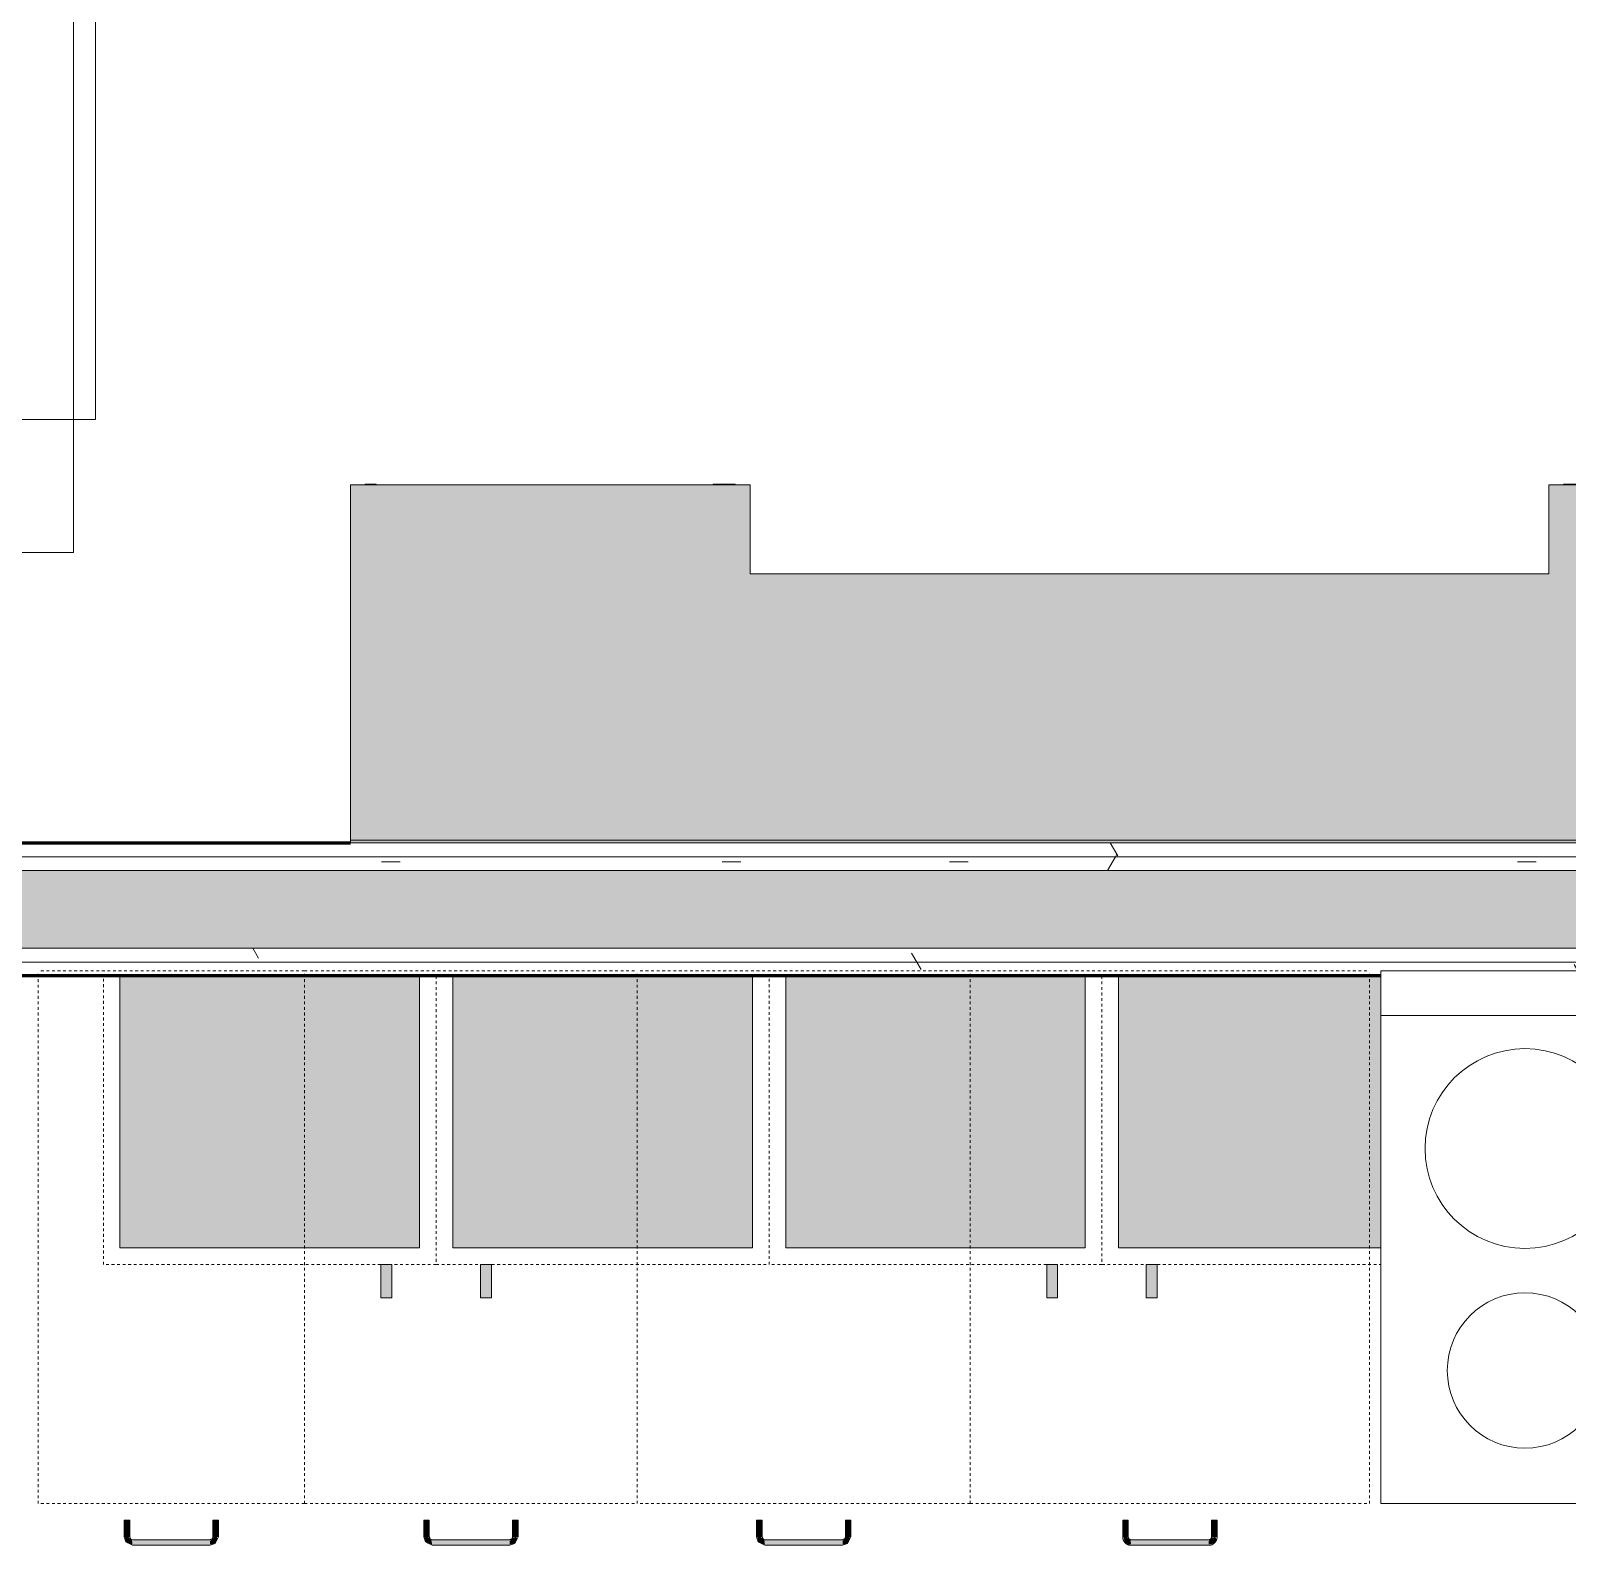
# Model space of a CAD drawing. Header units: inches. Extents: x -4169 to -1846, y 9706 to 12377.
# Drawn here: x -3814.8 to -3745.6, y 10521.5 to 10589.8 of the extents above; entities that cross this region are included whole.
import ezdxf

# ---------------------------------------------------------------- set-up
doc = ezdxf.new("R2010")
doc.units = ezdxf.units.IN
doc.header["$MEASUREMENT"] = 0
doc.linetypes.add('Dash', pattern=[0.25, 0.125, -0.125])
for name, color, linetype, lineweight in [('0-1', 7, 'Continuous', 5), ('0-2', 7, 'Continuous', 18), ('A-WALL', 113, 'Continuous', 18), ('A-WALL-PATT-4', 111, 'Continuous', 9), ('I-FURN', 30, 'Continuous', 9), ('I-FURN-1', 250, 'Continuous', 9), ('I-FURN-3', 55, 'Continuous', 9), ('I-WALL-3', 2, 'Continuous', 60), ('Q-CASE', 31, 'Continuous', 9), ('Q-CASE-1', 9, 'Continuous', 9), ('Q-CASE-3', 250, 'Continuous', 9), ('Q-CASE-4', 250, 'Dash', 9), ('Q-CASE-HDLN-1', 250, 'Dash', 9), ('Q-CASE-HDLN-2', 31, 'Continuous', 9), ('Q-SPCQ-1', 250, 'Continuous', 9)]:
    doc.layers.add(name, color=color, linetype=linetype, lineweight=lineweight)
pattern_1 = [(0, (0, 0), (20.48, 5.12), [0.845, -14.515, 0.845, -14.515, -81.92]), (0, (0, 0), (20.48, 5.12), [-30.72, 0.845, -29.875, 0.845, -14.515, -35.84]), (0, (0, 0), (20.48, 5.12), [-76.8, 0.845, -9.395, 0.845, -24.755]), (120, (7.68, 2.56), (-14.67405, 15.1762003), [0.845, -14.515, 0.845, -14.515, -81.92]), (120, (7.68, 2.56), (-14.67405, 15.1762003), [-30.72, 0.845, -29.875, 0.845, -14.515, -35.84]), (120, (7.68, 2.56), (-14.67405, 15.1762003), [-76.8, 0.845, -9.395, 0.845, -24.755]), (240, (10.24, 12.8), (-5.80595, -20.2962003), [0.845, -14.515, 0.845, -14.515, -81.92]), (240, (10.24, 12.8), (-5.80595, -20.2962003), [-30.72, 0.845, -29.875, 0.845, -14.515, -35.84]), (240, (10.24, 12.8), (-5.80595, -20.2962003), [-76.8, 0.845, -9.395, 0.845, -24.755])]

# ---------------------------------------------------------------- blocks, each defined once
blk = doc.blocks.new('Entertainment_Center_14771 - Entertainment_Center_14771-1372851-ENLARGED RCP - 2ND FLOOR PLAN')
at = {"layer": 'I-FURN-3'}
for points in [[(-36, 10), (-36, -6), (36, -6), (36, 10), (18, 10), (18, 6), (-18, 6), (-18, 10), (-35, 10)], [(-35.339, 10.031), (-35.311, 10), (-34.85, 10), (-34.85, 10.031), (-35.313, 10.031)], [(-19.657, 10.032), (-19.657, 10), (-18.663, 10), (-18.663, 10.032), (-19, 10.032)], [(18.663, 10.032), (18.663, 10), (19.657, 10), (19.657, 10.032), (19, 10.032)], [(34.85, 10), (35.339, 10), (35.313, 10.031), (34.85, 10.031)], [(-36, -6.125), (36, -6.125), (36, -6), (-36, -6)]]:
    blk.add_hatch(color=256, dxfattribs=at).paths.add_polyline_path(points, flags=0)
at = {"layer": 'I-FURN-1'}
for p, q in [((-36, -6), (-36, 10)), ((-36, 10), (-18, 10)), ((-35.339, 10), (-35.339, 10.031)), ((-35.339, 10.031), (-34.85, 10.031)), ((-34.85, 10.031), (-34.85, 10)), ((-19.657, 10), (-19.657, 10.032)), ((-19.657, 10.032), (-18.663, 10.032)), ((-18.663, 10.032), (-18.663, 10)), ((-18, 10), (-18, 6)), ((18, 6), (18, 10)), ((18, 10), (36, 10)), ((18.663, 10.032), (19.657, 10.032)), ((18.663, 10), (18.663, 10.032)), ((19.657, 10.032), (19.657, 10)), ((34.85, 10), (34.85, 10.031)), ((34.85, 10.031), (35.339, 10.031)), ((35.339, 10.031), (35.339, 10)), ((36, 10), (36, -6)), ((-18, 6), (18, 6)), ((36, -6), (-36, -6)), ((-36, -6.125), (-36, -6)), ((36, -6), (-36, -6)), ((-36, -6.125), (36, -6.125)), ((36, -6.125), (36, -6))]:
    blk.add_line(p, q, dxfattribs=at)
blk = doc.blocks.new('Couch-Both_Arms-Generic - 2-1352635-ENLARGED RCP - 2ND FLOOR PLAN')
at = {"layer": 'I-FURN'}
for p, q in [((-24, 13.5), (24, 13.5)), ((-18, 13.5), (-24, 13.5)), ((-24, 13.5), (-24, -17.5)), ((18, 13.5), (-18, 13.5)), ((-18, 13.5), (-18, -18.5)), ((-18, -17.5), (-18, 13.5)), ((18, -18.5), (18, 13.5)), ((24, 13.5), (18, 13.5)), ((18, 13.5), (18, -17.5)), ((24, -17.5), (24, 13.5)), ((-24, -17.5), (-18, -17.5)), ((18, -17.5), (24, -17.5)), ((-18, -18.5), (18, -18.5))]:
    blk.add_line(p, q, dxfattribs=at)
at = {"layer": 'I-FURN-1'}
for p, q in [((24, 17.5), (-24, 17.5)), ((-24, 17.5), (-24, -17.5)), ((24, -17.5), (24, 17.5)), ((-24, -17.5), (24, -17.5))]:
    blk.add_line(p, q, dxfattribs=at)
blk = doc.blocks.new('Range - 24_ x 30_-2320547-ENLARGED RCP - 2ND FLOOR PLAN')
at = {"layer": 'Q-SPCQ-1'}
for p, q in [((30, 24), (0, 24)), ((0, 24), (0, 0)), ((30, 0), (30, 24)), ((0, 22), (30, 22)), ((0, 0), (30, 0))]:
    blk.add_line(p, q, dxfattribs=at)
for centre, radius, start, end in [((6.5, 16), 4.5, 360, 180), ((23.5, 16), 3, 360, 180), ((6.5, 16), 4.5, 180, 360), ((23.5, 16), 3, 180, 0), ((6.5, 6), 3.5, 360, 180), ((23.5, 6), 3, 360, 180), ((6.5, 6), 3.5, 180, 0), ((23.5, 6), 3, 180, 360)]:
    blk.add_arc(centre, radius, start, end, dxfattribs=at)
blk = doc.blocks.new('Drawer_Base_Cabinet_3_drawer_12205 - 18_-V63-ENLARGED RCP - 2ND FLOOR PLAN')
at = {"layer": 'Q-CASE'}
for points in [[(-1.012, 25.838), (-1.163, 25.812), (-1.284, 25.75), (-1.341, 25.613), (-1.325, 25.5), (-1.152, 25.522), (-1.012, 25.687), (-1.012, 25.812)], [(-1.012, 25.642), (-1.124, 25.55), (-1.142, 25.512), (-1.025, 25.629)], [(1.104, 25.875), (-1.012, 25.858), (-1.012, 25.625), (2.488, 25.642), (2.488, 25.875)], [(2.488, 25.838), (2.508, 25.642), (2.675, 25.5), (2.826, 25.5), (2.785, 25.687), (2.716, 25.78), (2.6, 25.828)], [(-1.154, 25.5), (-1.383, 25.5), (-1.371, 24.75), (-1.142, 24.75), (-1.142, 25.5)], [(2.675, 25.5), (2.617, 25.5), (2.629, 24.75), (2.858, 24.75), (2.846, 25.5), (2.701, 25.5)]]:
    blk.add_hatch(color=256, dxfattribs=at).paths.add_polyline_path(points, flags=0)
at = {"layer": 'Q-CASE-HDLN-1'}
for p, q in [((9.738, 24), (-8.262, 24)), ((-8.262, 24), (-8.262, 0)), ((9.738, 24), (9.738, 0)), ((9.738, 0), (-8.262, 0))]:
    blk.add_line(p, q, dxfattribs=at)
at = {"layer": 'Q-CASE-HDLN-2'}
for p, q in [((-1.012, 25.875), (2.488, 25.875)), ((2.488, 25.625), (-1.012, 25.625)), ((-1.387, 24.75), (-1.387, 25.5)), ((-1.387, 24.75), (-1.387, 25.5)), ((-1.387, 24.75), (-1.387, 25.5)), ((-1.137, 25.5), (-1.137, 24.75)), ((-1.137, 25.5), (-1.137, 24.75)), ((-1.137, 25.5), (-1.137, 24.75)), ((2.613, 24.75), (2.613, 25.5)), ((2.613, 24.75), (2.613, 25.5)), ((2.613, 24.75), (2.613, 25.5)), ((2.863, 25.5), (2.863, 24.75)), ((2.863, 25.5), (2.863, 24.75)), ((2.863, 25.5), (2.863, 24.75)), ((-1.387, 24.75), (-1.137, 24.75)), ((-1.383, 24.75), (-1.387, 24.75)), ((-1.387, 24.75), (-1.383, 24.75)), ((-1.383, 24.75), (-1.387, 24.75)), ((-1.387, 24.75), (-1.383, 24.75)), ((-1.383, 24.75), (-1.387, 24.75)), ((-1.137, 24.75), (-1.142, 24.75)), ((-1.142, 24.75), (-1.137, 24.75)), ((-1.137, 24.75), (-1.142, 24.75)), ((-1.142, 24.75), (-1.137, 24.75)), ((-1.137, 24.75), (-1.142, 24.75)), ((2.617, 24.75), (2.613, 24.75)), ((2.613, 24.75), (2.863, 24.75)), ((2.617, 24.75), (2.613, 24.75)), ((2.613, 24.75), (2.617, 24.75)), ((2.617, 24.75), (2.613, 24.75)), ((2.613, 24.75), (2.617, 24.75)), ((2.863, 24.75), (2.858, 24.75)), ((2.863, 24.75), (2.858, 24.75)), ((2.858, 24.75), (2.863, 24.75)), ((2.863, 24.75), (2.858, 24.75)), ((2.858, 24.75), (2.863, 24.75))]:
    blk.add_line(p, q, dxfattribs=at)
at = {"layer": 'Q-CASE-HDLN-2', "flags": 128}
for points in [[(-1.387, 25.5), (-1.387, 25.515), (-1.386, 25.53), (-1.385, 25.545), (-1.383, 25.56), (-1.38, 25.575), (-1.377, 25.589), (-1.373, 25.604), (-1.368, 25.618), (-1.363, 25.632), (-1.358, 25.646), (-1.352, 25.66), (-1.345, 25.673), (-1.338, 25.686), (-1.33, 25.699), (-1.322, 25.712), (-1.313, 25.724), (-1.304, 25.736), (-1.294, 25.747), (-1.284, 25.758), (-1.274, 25.769), (-1.263, 25.779), (-1.251, 25.789), (-1.239, 25.798), (-1.227, 25.807), (-1.215, 25.816), (-1.202, 25.823), (-1.189, 25.831), (-1.176, 25.838), (-1.162, 25.844), (-1.148, 25.85), (-1.134, 25.855), (-1.12, 25.859), (-1.105, 25.863), (-1.091, 25.867), (-1.076, 25.87), (-1.061, 25.872), (-1.046, 25.873), (-1.031, 25.875), (-1.016, 25.875), (-1.012, 25.875)], [(-1.387, 25.5), (-1.387, 25.515), (-1.386, 25.53), (-1.385, 25.545), (-1.383, 25.56), (-1.38, 25.575), (-1.377, 25.589), (-1.373, 25.604), (-1.368, 25.618), (-1.363, 25.632), (-1.358, 25.646), (-1.352, 25.66), (-1.345, 25.673), (-1.338, 25.686), (-1.33, 25.699), (-1.322, 25.712), (-1.313, 25.724), (-1.304, 25.736), (-1.294, 25.747), (-1.284, 25.758)], [(-1.387, 25.5), (-1.387, 25.515), (-1.386, 25.53), (-1.385, 25.545), (-1.383, 25.56), (-1.38, 25.575), (-1.377, 25.589), (-1.373, 25.604), (-1.368, 25.618), (-1.363, 25.632), (-1.358, 25.646), (-1.352, 25.66), (-1.345, 25.673), (-1.338, 25.686), (-1.33, 25.699), (-1.322, 25.712), (-1.313, 25.724), (-1.304, 25.736), (-1.294, 25.747), (-1.284, 25.758)], [(-1.263, 25.779), (-1.251, 25.789), (-1.239, 25.798), (-1.227, 25.807), (-1.215, 25.816), (-1.202, 25.823), (-1.189, 25.831), (-1.176, 25.838), (-1.162, 25.844), (-1.148, 25.85), (-1.134, 25.855), (-1.12, 25.859), (-1.105, 25.863), (-1.091, 25.867), (-1.076, 25.87), (-1.061, 25.872), (-1.046, 25.873), (-1.031, 25.875), (-1.016, 25.875), (-1.012, 25.875)], [(-1.263, 25.779), (-1.251, 25.789), (-1.239, 25.798), (-1.227, 25.807), (-1.215, 25.816), (-1.202, 25.823), (-1.189, 25.831), (-1.176, 25.838), (-1.162, 25.844), (-1.148, 25.85), (-1.134, 25.855), (-1.12, 25.859), (-1.105, 25.863), (-1.091, 25.867), (-1.076, 25.87), (-1.061, 25.872), (-1.046, 25.873), (-1.031, 25.875), (-1.016, 25.875), (-1.012, 25.875)], [(-1.012, 25.625), (-1.017, 25.625), (-1.022, 25.625), (-1.027, 25.624), (-1.032, 25.623), (-1.037, 25.623), (-1.042, 25.621), (-1.047, 25.62), (-1.052, 25.619), (-1.056, 25.617), (-1.061, 25.615), (-1.066, 25.613), (-1.07, 25.611), (-1.074, 25.608), (-1.079, 25.606), (-1.083, 25.603), (-1.087, 25.6), (-1.091, 25.597), (-1.095, 25.594), (-1.098, 25.591), (-1.102, 25.587), (-1.105, 25.583), (-1.109, 25.58), (-1.112, 25.576), (-1.115, 25.572), (-1.117, 25.568), (-1.12, 25.563), (-1.123, 25.559), (-1.125, 25.554), (-1.127, 25.55), (-1.129, 25.545), (-1.131, 25.541), (-1.132, 25.536), (-1.133, 25.531), (-1.135, 25.526), (-1.135, 25.521), (-1.136, 25.516), (-1.137, 25.511), (-1.137, 25.506), (-1.137, 25.501), (-1.137, 25.5)], [(-1.012, 25.625), (-1.017, 25.625), (-1.022, 25.625)], [(-1.012, 25.625), (-1.017, 25.625), (-1.022, 25.625)], [(2.488, 25.875), (2.503, 25.875), (2.518, 25.874), (2.533, 25.872), (2.547, 25.87), (2.562, 25.868), (2.577, 25.864), (2.591, 25.86), (2.606, 25.856), (2.62, 25.851), (2.634, 25.845), (2.647, 25.839), (2.661, 25.833), (2.674, 25.825), (2.687, 25.818), (2.699, 25.81), (2.712, 25.801), (2.724, 25.792), (2.735, 25.782), (2.746, 25.772), (2.757, 25.761), (2.767, 25.75), (2.777, 25.739), (2.786, 25.727), (2.795, 25.715), (2.803, 25.703), (2.811, 25.69), (2.818, 25.677), (2.825, 25.663), (2.832, 25.65), (2.837, 25.636), (2.842, 25.622), (2.847, 25.608), (2.851, 25.593), (2.854, 25.578), (2.857, 25.564), (2.86, 25.549), (2.861, 25.534), (2.862, 25.519), (2.863, 25.504), (2.863, 25.5)], [(2.488, 25.875), (2.503, 25.875), (2.518, 25.874), (2.533, 25.872), (2.547, 25.87), (2.562, 25.868), (2.577, 25.864), (2.591, 25.86), (2.606, 25.856), (2.62, 25.851), (2.634, 25.845), (2.647, 25.839), (2.661, 25.833), (2.674, 25.825), (2.687, 25.818), (2.699, 25.81), (2.712, 25.801), (2.724, 25.792), (2.735, 25.782), (2.746, 25.772)], [(2.488, 25.875), (2.503, 25.875), (2.518, 25.874), (2.533, 25.872), (2.547, 25.87), (2.562, 25.868), (2.577, 25.864), (2.591, 25.86), (2.606, 25.856), (2.62, 25.851), (2.634, 25.845), (2.647, 25.839), (2.661, 25.833), (2.674, 25.825), (2.687, 25.818), (2.699, 25.81), (2.712, 25.801), (2.724, 25.792), (2.735, 25.782), (2.746, 25.772)], [(2.613, 25.5), (2.613, 25.505), (2.612, 25.51), (2.612, 25.515), (2.611, 25.52), (2.61, 25.525), (2.609, 25.53), (2.608, 25.535), (2.606, 25.539), (2.605, 25.544), (2.603, 25.549), (2.601, 25.553), (2.599, 25.558), (2.596, 25.562), (2.594, 25.566), (2.591, 25.571), (2.588, 25.575), (2.585, 25.579), (2.582, 25.582), (2.578, 25.586), (2.575, 25.59), (2.571, 25.593), (2.567, 25.596), (2.563, 25.599), (2.559, 25.602), (2.555, 25.605), (2.551, 25.608), (2.547, 25.61), (2.542, 25.613), (2.538, 25.615), (2.533, 25.617), (2.528, 25.618), (2.524, 25.62), (2.519, 25.621), (2.514, 25.622), (2.509, 25.623), (2.504, 25.624), (2.499, 25.624), (2.494, 25.625), (2.489, 25.625), (2.488, 25.625)], [(2.499, 25.624), (2.494, 25.625), (2.489, 25.625)], [(2.499, 25.624), (2.494, 25.625), (2.489, 25.625)], [(2.767, 25.75), (2.777, 25.739), (2.786, 25.727), (2.795, 25.715), (2.803, 25.703), (2.811, 25.69), (2.818, 25.677), (2.825, 25.663), (2.832, 25.65), (2.837, 25.636), (2.842, 25.622), (2.847, 25.608), (2.851, 25.593), (2.854, 25.578), (2.857, 25.564), (2.86, 25.549), (2.861, 25.534), (2.862, 25.519), (2.863, 25.504), (2.863, 25.5)], [(2.767, 25.75), (2.777, 25.739), (2.786, 25.727), (2.795, 25.715), (2.803, 25.703), (2.811, 25.69), (2.818, 25.677), (2.825, 25.663), (2.832, 25.65), (2.837, 25.636), (2.842, 25.622), (2.847, 25.608), (2.851, 25.593), (2.854, 25.578), (2.857, 25.564), (2.86, 25.549), (2.861, 25.534), (2.862, 25.519), (2.863, 25.504), (2.863, 25.5)], [(-1.137, 25.511), (-1.137, 25.506), (-1.137, 25.501), (-1.137, 25.5)], [(-1.137, 25.511), (-1.137, 25.506), (-1.137, 25.501), (-1.137, 25.5)], [(2.613, 25.5), (2.613, 25.505), (2.612, 25.51)], [(2.613, 25.5), (2.613, 25.505), (2.612, 25.51)]]:
    blk.add_lwpolyline(points, dxfattribs=at)
blk = doc.blocks.new('300 Series Wall Hung Cabinet_301 - 15_-2215564-ENLARGED RCP - 2ND FLOOR PLAN')
at = {"layer": 'Q-CASE-1'}
for points in [[(-5.012, 13.188), (-5.012, 14.687), (-5.5, 14.687), (-5.5, 13.188)], [(6.75, 0.187), (6.75, 12.438), (-6.75, 12.438), (-6.75, 0.187)]]:
    blk.add_hatch(color=256, dxfattribs=at).paths.add_polyline_path(points, flags=0)
at = {"layer": 'Q-CASE-3'}
for p, q in [((-5.012, 14.687), (-5.5, 14.687)), ((-5.5, 14.687), (-5.5, 13.188)), ((-5.012, 13.188), (-5.012, 14.687)), ((-5.5, 13.188), (-5.012, 13.188)), ((-6.75, 0.187), (-6.75, 12.438)), ((-6.75, 12.438), (6.75, 12.438)), ((6.75, 12.438), (6.75, 0.187))]:
    blk.add_line(p, q, dxfattribs=at)
at = {"layer": 'Q-CASE-4'}
for p, q in [((-7.5, 0.187), (-7.5, 13.188)), ((-7.5, 13.188), (7.5, 13.188)), ((7.5, 13.188), (7.5, 0.187))]:
    blk.add_line(p, q, dxfattribs=at)
blk = doc.blocks.new('300 Series Wall Hung Cabinet_301 - 15_-V67-ENLARGED RCP - 2ND FLOOR PLAN')
at = {"layer": 'Q-CASE-1'}
for points in [[(5.063, -12.438), (5.063, -0.188), (-6.75, -0.188), (-6.75, -12.438)], [(-5.012, -14.687), (-5.012, -13.188), (-5.5, -13.188), (-5.5, -14.687)]]:
    blk.add_hatch(color=256, dxfattribs=at).paths.add_polyline_path(points, flags=0)
at = {"layer": 'Q-CASE-3'}
for p, q in [((-6.75, -12.438), (-6.75, -0.188)), ((5.063, -12.438), (-6.75, -12.438)), ((-5.012, -13.188), (-5.5, -13.188)), ((-5.5, -13.188), (-5.5, -14.687)), ((-5.012, -14.687), (-5.012, -13.188)), ((-5.5, -14.687), (-5.012, -14.687))]:
    blk.add_line(p, q, dxfattribs=at)
at = {"layer": 'Q-CASE-4'}
for p, q in [((-7.5, -0.188), (-7.5, -13.188)), ((-7.5, -13.188), (5.063, -13.188))]:
    blk.add_line(p, q, dxfattribs=at)
blk = doc.blocks.new('300 Series Wall Hung Cabinet_301 - 15_-2216209-ENLARGED RCP - 2ND FLOOR PLAN')
at = {"layer": 'Q-CASE-1'}
for points in [[(-6.75, -0.188), (-6.75, -12.438), (6.75, -12.438), (6.75, -0.188)], [(-5.5, -13.188), (-5.5, -14.687), (-5.012, -14.687), (-5.012, -13.188)]]:
    blk.add_hatch(color=256, dxfattribs=at).paths.add_polyline_path(points, flags=0)
at = {"layer": 'Q-CASE-3'}
for p, q in [((-6.75, -12.438), (-6.75, -0.188)), ((6.75, -0.188), (6.75, -12.438)), ((6.75, -12.438), (-6.75, -12.438)), ((-5.012, -13.188), (-5.5, -13.188)), ((-5.5, -13.188), (-5.5, -14.687)), ((-5.012, -14.687), (-5.012, -13.188)), ((-5.5, -14.687), (-5.012, -14.687))]:
    blk.add_line(p, q, dxfattribs=at)
at = {"layer": 'Q-CASE-4'}
for p, q in [((-7.5, -0.188), (-7.5, -13.188)), ((7.5, -13.188), (7.5, -0.188)), ((-7.5, -13.188), (7.5, -13.188))]:
    blk.add_line(p, q, dxfattribs=at)
blk = doc.blocks.new('Drawer_Base_Cabinet_3_drawer_12205 - 15_-2349396-ENLARGED RCP - 2ND FLOOR PLAN')
at = {"layer": 'Q-CASE'}
for points in [[(-1.2, -25.5), (-1.142, -25.5), (-1.154, -24.75), (-1.383, -24.75), (-1.371, -25.5), (-1.225, -25.5)], [(2.701, -25.5), (2.858, -25.5), (2.846, -24.75), (2.617, -24.75), (2.629, -25.5), (2.675, -25.5)], [(-1.012, -25.838), (-1.032, -25.642), (-1.2, -25.5), (-1.351, -25.5), (-1.31, -25.687), (-1.277, -25.765), (-1.125, -25.828)], [(2.488, -25.838), (2.641, -25.811), (2.76, -25.747), (2.816, -25.613), (2.8, -25.5), (2.649, -25.5), (2.488, -25.687), (2.488, -25.812)], [(2.488, -25.642), (2.599, -25.55), (2.617, -25.512), (2.5, -25.629)], [(1.58, -25.875), (2.488, -25.858), (2.488, -25.625), (-1.012, -25.642), (-1.012, -25.875)]]:
    blk.add_hatch(color=256, dxfattribs=at).paths.add_polyline_path(points, flags=0)
at = {"layer": 'Q-CASE-HDLN-1'}
for p, q in [((8.238, 0), (-6.762, 0)), ((-6.762, -24), (-6.762, 0)), ((8.238, -24), (8.238, 0)), ((8.238, -24), (-6.762, -24))]:
    blk.add_line(p, q, dxfattribs=at)
at = {"layer": 'Q-CASE-HDLN-2'}
for p, q in [((-1.387, -25.5), (-1.387, -24.75)), ((-1.387, -24.75), (-1.383, -24.75)), ((-1.137, -24.75), (-1.387, -24.75)), ((-1.387, -25.5), (-1.387, -24.75)), ((-1.387, -24.75), (-1.383, -24.75)), ((-1.383, -24.75), (-1.387, -24.75)), ((-1.387, -25.5), (-1.387, -24.75)), ((-1.387, -24.75), (-1.383, -24.75)), ((-1.383, -24.75), (-1.387, -24.75)), ((-1.142, -24.75), (-1.137, -24.75)), ((-1.142, -24.75), (-1.137, -24.75)), ((-1.137, -24.75), (-1.142, -24.75)), ((-1.142, -24.75), (-1.137, -24.75)), ((-1.137, -24.75), (-1.142, -24.75)), ((-1.137, -24.75), (-1.137, -25.5)), ((-1.137, -24.75), (-1.137, -25.5)), ((-1.137, -24.75), (-1.137, -25.5)), ((2.613, -25.5), (2.613, -24.75)), ((2.863, -24.75), (2.613, -24.75)), ((2.613, -24.75), (2.617, -24.75)), ((2.613, -25.5), (2.613, -24.75)), ((2.617, -24.75), (2.613, -24.75)), ((2.613, -24.75), (2.617, -24.75)), ((2.613, -25.5), (2.613, -24.75)), ((2.617, -24.75), (2.613, -24.75)), ((2.613, -24.75), (2.617, -24.75)), ((2.858, -24.75), (2.863, -24.75)), ((2.863, -24.75), (2.858, -24.75)), ((2.858, -24.75), (2.863, -24.75)), ((2.863, -24.75), (2.858, -24.75)), ((2.858, -24.75), (2.863, -24.75)), ((2.863, -24.75), (2.863, -25.5)), ((2.863, -24.75), (2.863, -25.5)), ((2.863, -24.75), (2.863, -25.5)), ((-1.313, -25.724), (-1.387, -25.5)), ((-1.313, -25.724), (-1.387, -25.5)), ((-1.137, -25.5), (-1.117, -25.537)), ((-1.137, -25.5), (-1.117, -25.537)), ((2.488, -25.625), (2.525, -25.605)), ((2.488, -25.625), (2.525, -25.605)), ((2.863, -25.5), (2.818, -25.588)), ((2.863, -25.5), (2.818, -25.588)), ((-1.012, -25.875), (-1.101, -25.831)), ((-1.012, -25.875), (-1.101, -25.831)), ((-1.012, -25.625), (2.488, -25.625)), ((2.488, -25.875), (-1.012, -25.875)), ((2.711, -25.801), (2.488, -25.875)), ((2.711, -25.801), (2.488, -25.875))]:
    blk.add_line(p, q, dxfattribs=at)
at = {"layer": 'Q-CASE-HDLN-2', "flags": 128}
for points in [[(-1.012, -25.875), (-1.313, -25.724), (-1.387, -25.5)], [(-1.137, -25.5), (-1.08, -25.605), (-1.012, -25.625)], [(2.863, -25.5), (2.711, -25.801), (2.488, -25.875)], [(2.488, -25.625), (2.593, -25.568), (2.613, -25.5)]]:
    blk.add_lwpolyline(points, dxfattribs=at)
blk = doc.blocks.new('Drawer_Base_Cabinet_3_drawer_12205 - 15_-2349579-ENLARGED RCP - 2ND FLOOR PLAN')
at = {"layer": 'Q-CASE'}
for points in [[(-1.012, 25.838), (-1.163, 25.812), (-1.284, 25.75), (-1.341, 25.613), (-1.325, 25.5), (-1.152, 25.522), (-1.012, 25.687), (-1.012, 25.812)], [(-1.012, 25.642), (-1.124, 25.55), (-1.142, 25.512), (-1.025, 25.629)], [(1.81, 25.875), (-1.012, 25.858), (-1.012, 25.625), (2.488, 25.642), (2.488, 25.875)], [(2.488, 25.838), (2.508, 25.642), (2.675, 25.5), (2.826, 25.5), (2.785, 25.687), (2.716, 25.78), (2.6, 25.828)], [(-1.383, 25.5), (-1.371, 24.75), (-1.142, 24.75), (-1.154, 25.5), (-1.371, 25.5)], [(2.675, 25.5), (2.617, 25.5), (2.629, 24.75), (2.858, 24.75), (2.846, 25.5), (2.701, 25.5)]]:
    blk.add_hatch(color=256, dxfattribs=at).paths.add_polyline_path(points, flags=0)
at = {"layer": 'Q-CASE-HDLN-1'}
for p, q in [((8.238, 24), (-6.762, 24)), ((-6.762, 24), (-6.762, 0)), ((8.238, 24), (8.238, 0)), ((8.238, 0), (-6.762, 0))]:
    blk.add_line(p, q, dxfattribs=at)
at = {"layer": 'Q-CASE-HDLN-2'}
for p, q in [((-1.236, 25.801), (-1.012, 25.875)), ((-1.236, 25.801), (-1.012, 25.875)), ((-1.012, 25.625), (-1.049, 25.605)), ((-1.012, 25.625), (-1.049, 25.605)), ((-1.012, 25.875), (2.488, 25.875)), ((2.488, 25.625), (-1.012, 25.625)), ((2.488, 25.875), (2.576, 25.831)), ((2.488, 25.875), (2.576, 25.831)), ((2.789, 25.724), (2.863, 25.5)), ((2.789, 25.724), (2.863, 25.5)), ((-1.387, 25.5), (-1.343, 25.588)), ((-1.387, 25.5), (-1.343, 25.588)), ((-1.387, 24.75), (-1.387, 25.5)), ((-1.387, 24.75), (-1.387, 25.5)), ((-1.387, 24.75), (-1.387, 25.5)), ((-1.137, 25.5), (-1.137, 24.75)), ((-1.137, 25.5), (-1.137, 24.75)), ((-1.137, 25.5), (-1.137, 24.75)), ((2.613, 25.5), (2.593, 25.537)), ((2.613, 25.5), (2.593, 25.537)), ((2.613, 24.75), (2.613, 25.5)), ((2.613, 24.75), (2.613, 25.5)), ((2.613, 24.75), (2.613, 25.5)), ((2.863, 25.5), (2.863, 24.75)), ((2.863, 25.5), (2.863, 24.75)), ((2.863, 25.5), (2.863, 24.75)), ((-1.387, 24.75), (-1.137, 24.75)), ((-1.383, 24.75), (-1.387, 24.75)), ((-1.387, 24.75), (-1.383, 24.75)), ((-1.383, 24.75), (-1.387, 24.75)), ((-1.387, 24.75), (-1.383, 24.75)), ((-1.383, 24.75), (-1.387, 24.75)), ((-1.137, 24.75), (-1.142, 24.75)), ((-1.142, 24.75), (-1.137, 24.75)), ((-1.137, 24.75), (-1.142, 24.75)), ((-1.142, 24.75), (-1.137, 24.75)), ((-1.137, 24.75), (-1.142, 24.75)), ((2.617, 24.75), (2.613, 24.75)), ((2.613, 24.75), (2.863, 24.75)), ((2.617, 24.75), (2.613, 24.75)), ((2.613, 24.75), (2.617, 24.75)), ((2.617, 24.75), (2.613, 24.75)), ((2.613, 24.75), (2.617, 24.75)), ((2.863, 24.75), (2.858, 24.75)), ((2.863, 24.75), (2.858, 24.75)), ((2.858, 24.75), (2.863, 24.75)), ((2.863, 24.75), (2.858, 24.75)), ((2.858, 24.75), (2.863, 24.75))]:
    blk.add_line(p, q, dxfattribs=at)
at = {"layer": 'Q-CASE-HDLN-2', "flags": 128}
for points in [[(-1.387, 25.5), (-1.236, 25.801), (-1.012, 25.875)], [(-1.012, 25.625), (-1.117, 25.568), (-1.137, 25.5)], [(2.488, 25.875), (2.789, 25.724), (2.863, 25.5)], [(2.613, 25.5), (2.555, 25.605), (2.488, 25.625)]]:
    blk.add_lwpolyline(points, dxfattribs=at)
blk = doc.blocks.new('Drawer_Base_Cabinet_3_drawer_12205 - 12_-2354592-ENLARGED RCP - 2ND FLOOR PLAN')
at = {"layer": 'Q-CASE'}
for points in [[(-1.2, -25.5), (-1.142, -25.5), (-1.154, -24.75), (-1.383, -24.75), (-1.371, -25.5), (-1.225, -25.5)], [(2.675, -25.5), (2.858, -25.5), (2.846, -24.75), (2.617, -24.75), (2.629, -25.5), (2.649, -25.5)], [(-1.012, -25.838), (-1.032, -25.642), (-1.2, -25.5), (-1.351, -25.5), (-1.31, -25.687), (-1.277, -25.765), (-1.125, -25.828)], [(2.488, -25.838), (2.641, -25.811), (2.76, -25.747), (2.816, -25.613), (2.8, -25.5), (2.649, -25.5), (2.488, -25.687), (2.488, -25.812)], [(2.488, -25.642), (2.599, -25.55), (2.617, -25.512), (2.5, -25.629)], [(2.488, -25.875), (2.488, -25.625), (-1.012, -25.642), (-1.012, -25.875)]]:
    blk.add_hatch(color=256, dxfattribs=at).paths.add_polyline_path(points, flags=0)
at = {"layer": 'Q-CASE-HDLN-1'}
for p, q in [((6.738, 0), (-5.262, 0)), ((-5.262, -24), (-5.262, 0)), ((6.738, -24), (6.738, 0)), ((6.738, -24), (-5.262, -24))]:
    blk.add_line(p, q, dxfattribs=at)
at = {"layer": 'Q-CASE-HDLN-2'}
for p, q in [((-1.387, -25.5), (-1.387, -24.75)), ((-1.387, -24.75), (-1.383, -24.75)), ((-1.137, -24.75), (-1.387, -24.75)), ((-1.387, -25.5), (-1.387, -24.75)), ((-1.387, -24.75), (-1.383, -24.75)), ((-1.383, -24.75), (-1.387, -24.75)), ((-1.387, -25.5), (-1.387, -24.75)), ((-1.387, -24.75), (-1.383, -24.75)), ((-1.383, -24.75), (-1.387, -24.75)), ((-1.142, -24.75), (-1.137, -24.75)), ((-1.142, -24.75), (-1.137, -24.75)), ((-1.137, -24.75), (-1.142, -24.75)), ((-1.142, -24.75), (-1.137, -24.75)), ((-1.137, -24.75), (-1.142, -24.75)), ((-1.137, -24.75), (-1.137, -25.5)), ((-1.137, -24.75), (-1.137, -25.5)), ((-1.137, -24.75), (-1.137, -25.5)), ((2.613, -25.5), (2.613, -24.75)), ((2.863, -24.75), (2.613, -24.75)), ((2.613, -24.75), (2.617, -24.75)), ((2.613, -25.5), (2.613, -24.75)), ((2.617, -24.75), (2.613, -24.75)), ((2.613, -24.75), (2.617, -24.75)), ((2.613, -25.5), (2.613, -24.75)), ((2.617, -24.75), (2.613, -24.75)), ((2.613, -24.75), (2.617, -24.75)), ((2.858, -24.75), (2.863, -24.75)), ((2.863, -24.75), (2.858, -24.75)), ((2.858, -24.75), (2.863, -24.75)), ((2.863, -24.75), (2.858, -24.75)), ((2.858, -24.75), (2.863, -24.75)), ((2.863, -24.75), (2.863, -25.5)), ((2.863, -24.75), (2.863, -25.5)), ((2.863, -24.75), (2.863, -25.5)), ((-1.313, -25.724), (-1.387, -25.5)), ((-1.313, -25.724), (-1.387, -25.5)), ((-1.137, -25.5), (-1.117, -25.537)), ((-1.137, -25.5), (-1.117, -25.537)), ((2.488, -25.625), (2.525, -25.605)), ((2.488, -25.625), (2.525, -25.605)), ((2.863, -25.5), (2.818, -25.588)), ((2.863, -25.5), (2.818, -25.588)), ((-1.012, -25.875), (-1.101, -25.831)), ((-1.012, -25.875), (-1.101, -25.831)), ((-1.012, -25.625), (2.488, -25.625)), ((2.488, -25.875), (-1.012, -25.875)), ((2.711, -25.801), (2.488, -25.875)), ((2.711, -25.801), (2.488, -25.875))]:
    blk.add_line(p, q, dxfattribs=at)
at = {"layer": 'Q-CASE-HDLN-2', "flags": 128}
for points in [[(-1.012, -25.875), (-1.313, -25.724), (-1.387, -25.5)], [(-1.137, -25.5), (-1.08, -25.605), (-1.012, -25.625)], [(2.863, -25.5), (2.711, -25.801), (2.488, -25.875)], [(2.488, -25.625), (2.593, -25.568), (2.613, -25.5)]]:
    blk.add_lwpolyline(points, dxfattribs=at)
blk = doc.blocks.new('CTR - 1st Phase - Unit Layouts_rvt-1-ENLARGED RCP - 2ND FLOOR PLAN')
at = {"layer": '0-2'}
for name, p, rotation in [('Couch-Both_Arms-Generic - 2-1352635-ENLARGED RCP - 2ND FLOOR PLAN', (-3830.402, 10590.264), 89.99999999994932), ('300 Series Wall Hung Cabinet_301 - 15_-2215564-ENLARGED RCP - 2ND FLOOR PLAN', (-3804.054, 10547.377), 180), ('Drawer_Base_Cabinet_3_drawer_12205 - 15_-2349579-ENLARGED RCP - 2ND FLOOR PLAN', (-3794.253, 10547.414), 180), ('300 Series Wall Hung Cabinet_301 - 15_-2215564-ENLARGED RCP - 2ND FLOOR PLAN', (-3774.054, 10547.377), 180), ('Drawer_Base_Cabinet_3_drawer_12205 - 18_-V63-ENLARGED RCP - 2ND FLOOR PLAN', (-3762.753, 10547.414), 180)]:
    blk.add_blockref(name, p, dxfattribs=dict(at, rotation=rotation))
for name, p in [('Entertainment_Center_14771 - Entertainment_Center_14771-1372851-ENLARGED RCP - 2ND FLOOR PLAN', (-3764.412, 10559.314)), ('Drawer_Base_Cabinet_3_drawer_12205 - 12_-2354592-ENLARGED RCP - 2ND FLOOR PLAN', (-3809.229, 10547.414)), ('300 Series Wall Hung Cabinet_301 - 15_-2216209-ENLARGED RCP - 2ND FLOOR PLAN', (-3789.054, 10547.377)), ('Drawer_Base_Cabinet_3_drawer_12205 - 15_-2349396-ENLARGED RCP - 2ND FLOOR PLAN', (-3780.729, 10547.414)), ('300 Series Wall Hung Cabinet_301 - 15_-V67-ENLARGED RCP - 2ND FLOOR PLAN', (-3759.054, 10547.377)), ('Range - 24_ x 30_-2320547-ENLARGED RCP - 2ND FLOOR PLAN', (-3753.991, 10523.414))]:
    blk.add_blockref(name, p, dxfattribs=at)

msp = doc.modelspace()

# ---------------------------------------------------------------- hatches: boundary and pattern name
at = {"layer": 'A-WALL-PATT-4'}
h = msp.add_hatch(dxfattribs=at)
h.set_pattern_fill('FP_1', color=256, style=0, pattern_type=2)
h.set_pattern_definition(pattern_1)
h.paths.add_polyline_path([(-3709.902, 10552.564), (-3610.299, 10552.564), (-3610.299, 10553.189), (-3852.474, 10553.189), (-3852.474, 10552.564), (-3727.287, 10552.564)], flags=0)
h.paths.add_polyline_path([(-3487.924, 10552.564), (-3487.924, 10553.189), (-3605.549, 10553.189), (-3605.549, 10552.564), (-3491.851, 10552.564)], flags=0)
h = msp.add_hatch(dxfattribs=at)
h.set_pattern_fill('FP_1', color=256, style=0, pattern_type=2)
h.set_pattern_definition(pattern_1)
h.paths.add_polyline_path([(-3487.924, 10551.939), (-3487.299, 10551.939), (-3487.299, 10552.564), (-3852.474, 10552.564), (-3852.474, 10551.939), (-3491.804, 10551.939)], flags=0)
h = msp.add_hatch(dxfattribs=at)
h.set_pattern_fill('FP_4', color=256, style=0, pattern_type=2)
h.set_pattern_definition([(161.57, (0.32, 0.32), (-2.560496185, -0.000537386), [0, -18.214, 2.022, 0]), (18.43, (-0.32, 0.32), (-2.560496185, 0.000537386), [0, -18.214, 2.022, 0]), (108.43, (0.32, 0.32), (1.27922091, -6.400876726), [6.07, -14.166]), (71.57, (-0.32, 0.32), (1.27922091, 6.400876726), [6.07, -14.166])])
h.paths.add_polyline_path([(-3497.95, 10548.439), (-3486.674, 10548.439), (-3486.674, 10551.939), (-3852.474, 10551.939), (-3852.474, 10548.439), (-3499.174, 10548.439)], flags=0)
h = msp.add_hatch(dxfattribs=at)
h.set_pattern_fill('FP_1', color=256, style=0, pattern_type=2)
h.set_pattern_definition(pattern_1)
h.paths.add_polyline_path([(-3487.924, 10547.814), (-3487.299, 10547.814), (-3487.299, 10548.439), (-3852.474, 10548.439), (-3852.474, 10547.814), (-3680.866, 10547.814), (-3680.866, 10548.039), (-3677.366, 10548.039), (-3677.366, 10547.814), (-3551.36, 10547.814), (-3551.36, 10548.039), (-3547.86, 10548.039), (-3547.86, 10547.814), (-3491.49, 10547.814)], flags=0)
h = msp.add_hatch(dxfattribs=at)
h.set_pattern_fill('FP_1', color=256, style=0, pattern_type=2)
h.set_pattern_definition(pattern_1)
h.paths.add_polyline_path([(-3852.474, 10547.189), (-3753.991, 10547.189), (-3753.991, 10547.414), (-3723.991, 10547.414), (-3723.991, 10547.189), (-3680.866, 10547.189), (-3680.866, 10547.814), (-3852.474, 10547.814)], flags=0)
h.paths.add_polyline_path([(-3487.924, 10547.189), (-3487.924, 10547.814), (-3547.86, 10547.814), (-3547.86, 10547.189), (-3491.443, 10547.189)], flags=0)
h.paths.add_polyline_path([(-3673.741, 10547.189), (-3673.741, 10547.414), (-3655.741, 10547.414), (-3655.741, 10547.189), (-3652.741, 10547.189), (-3652.741, 10547.414), (-3592.741, 10547.414), (-3592.741, 10547.189), (-3589.809, 10547.189), (-3589.809, 10547.414), (-3571.809, 10547.414), (-3571.809, 10547.189), (-3551.36, 10547.189), (-3551.36, 10547.814), (-3677.366, 10547.814), (-3677.366, 10547.189)], flags=0)

# ---------------------------------------------------------------- linework, layer by layer
at = {"layer": 'A-WALL'}
for p, q in [((-3852.474, 10552.564), (-3487.299, 10552.564)), ((-3852.474, 10551.939), (-3486.674, 10551.939)), ((-3852.474, 10548.439), (-3486.674, 10548.439)), ((-3852.474, 10547.814), (-3487.299, 10547.814))]:
    msp.add_line(p, q, dxfattribs=at)
at = {"layer": 'I-WALL-3'}
for p, q in [((-3852.474, 10553.189), (-3800.412, 10553.189)), ((-3753.991, 10547.189), (-3852.474, 10547.189))]:
    msp.add_line(p, q, dxfattribs=at)

# ---------------------------------------------------------------- block references
at = {"layer": '0-1'}
msp.add_blockref('CTR - 1st Phase - Unit Layouts_rvt-1-ENLARGED RCP - 2ND FLOOR PLAN', (0, 0), dxfattribs=at)

doc.saveas('drawing.dxf')
